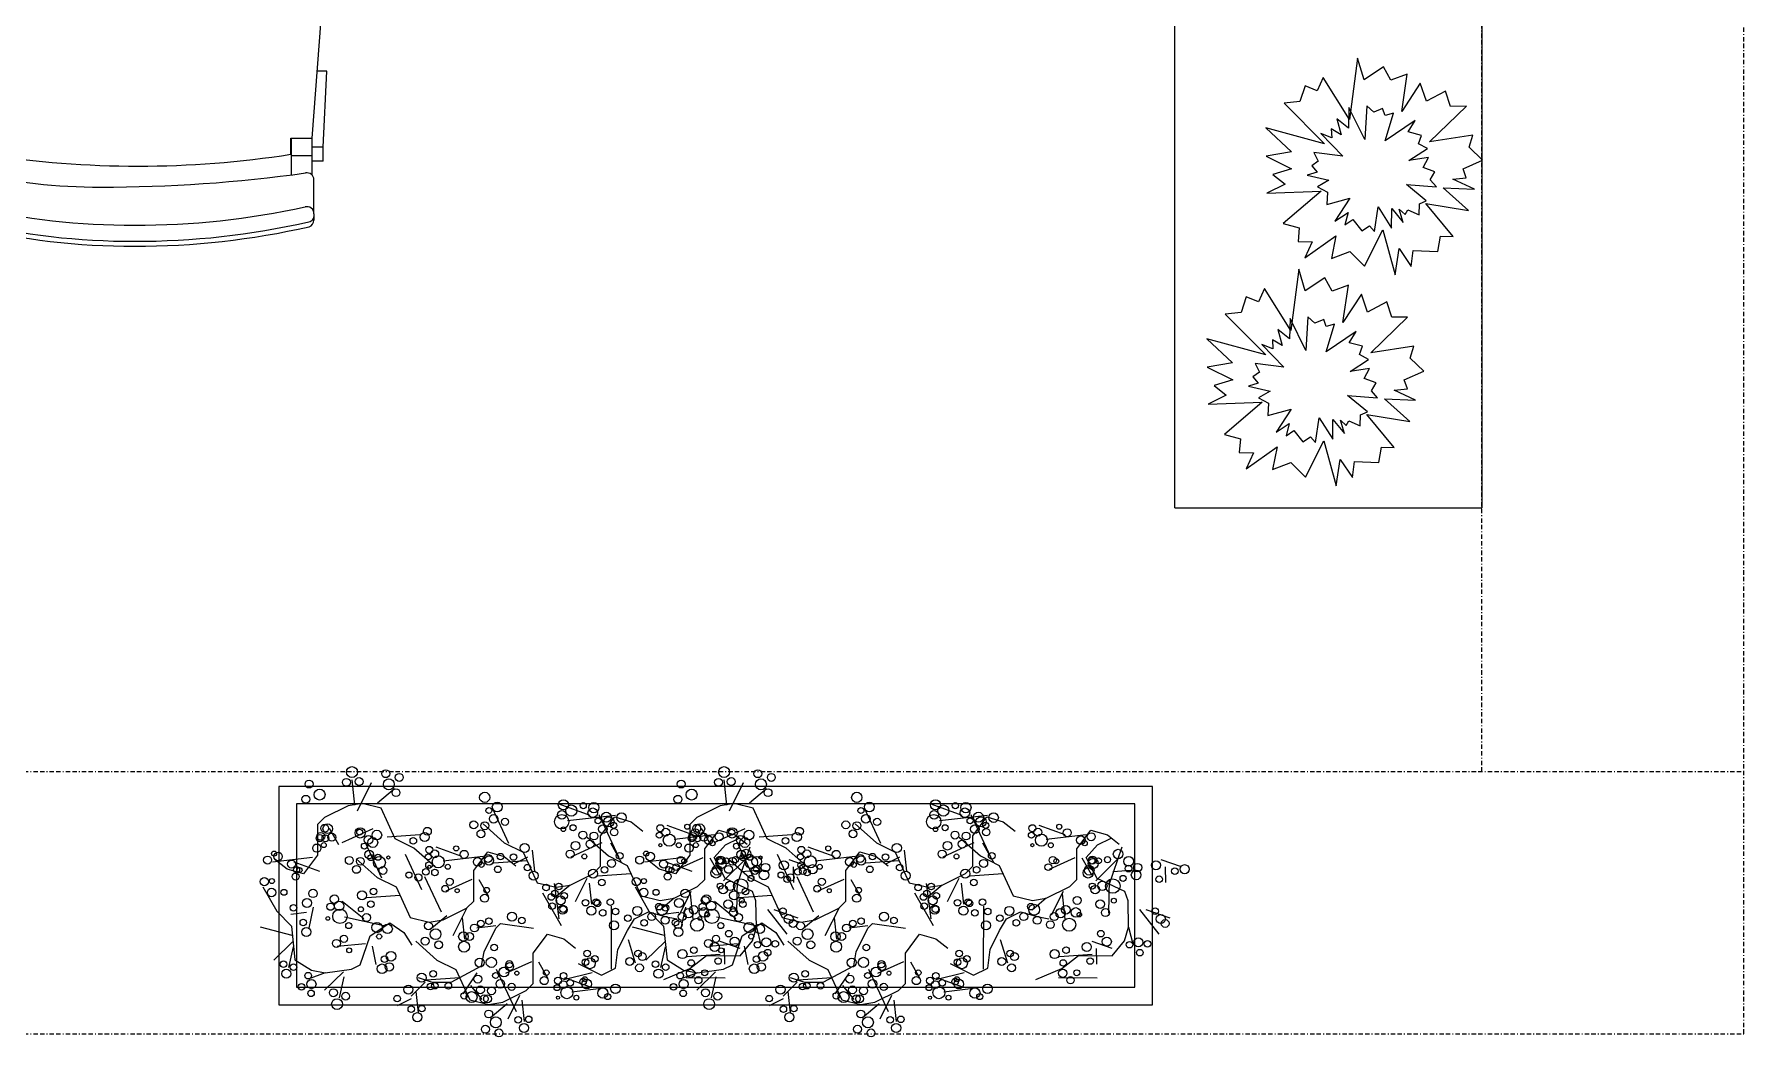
# Model space of a CAD drawing. Header units: millimetres. Extents: x 7703 to 16070, y -6855 to 95.
# Drawn here: x 14747.9 to 14943.7, y -5850.8 to -5734.7 of the extents above; entities that cross this region are included whole.
import ezdxf

# ---------------------------------------------------------------- set-up
doc = ezdxf.new("R2010")
doc.units = ezdxf.units.MM
doc.linetypes.add('BORDER', pattern=[1.75, 0.5, -0.25, 0.5, -0.25, 0, -0.25])
for name, color, linetype in [('bougainvil', 7, 'Continuous'), ('Fitout_Tip_kesit$0$A_elev 5', 46, 'Continuous'), ('Kıtc-014 Elk Tes İşaretler', 1, 'Continuous'), ('YENİ AĞAÇ', 80, 'Continuous')]:
    doc.layers.add(name, color=color, linetype=linetype)
doc.layers.add('TEFRIS', color=9, linetype='Continuous', lineweight=0)
doc.styles.get("Standard").update_dxf_attribs({"font": 'stylu.ttf', "height": 10})

# ---------------------------------------------------------------- blocks, each defined once
blk = doc.blocks.new('fgfgh')
at = {"layer": 'TEFRIS', "linetype": 'Continuous'}
for p, q in [((-3456.590240557124, 5932.186697446478), (-3427.709777647241, 5958.98677210384)), ((-3424.198005730333, 5958.720310716868), (-3406.051361296983, 5935.928926707358)), ((-3410.016920065671, 5942.690226803073), (-3410.825855200755, 5941.939562865279)), ((-3404.396611011975, 5936.045582991949), (-3410.016920065671, 5942.690226803073)), ((-3407.810597064992, 5934.296416519775), (-3406.051361296983, 5935.928926707358)), ((-3406.391530716404, 5932.884803719357), (-3404.690936140664, 5934.462896900686)), ((-3406.051361296983, 5935.928926707358), (-3403.196472079172, 5932.852423256493)), ((-3404.396611011975, 5936.045582991949), (-3405.343891810136, 5935.166539044788)), ((-3403.308270886919, 5934.872759146611), (-3404.396611011975, 5936.045582991949)), ((-3403.308270886919, 5934.872759146611), (-3404.255551685079, 5933.993715199449)), ((-3406.559005921177, 5932.947669097635), (-3407.810597064992, 5934.296416519775)), ((-3404.850559617651, 5931.224212872812), (-3407.751955872723, 5934.350833526029)), ((-3399.994856492985, 5929.755109259257), (-3402.631933346923, 5932.596892397713)), ((-3399.994856492985, 5929.755109259257), (-3402.631933346923, 5932.596892397713)), ((-3456.586576467315, 5928.664832849189), (-3435.212870189043, 5908.868051060484)), ((-3399.994856492985, 5929.755109259257), (-3399.497846204055, 5929.219517944726)), ((-3441.659402476722, 5913.327093199343), (-3440.850467341637, 5914.077757137136)), ((-3435.452681500359, 5907.226619450753), (-3441.659402476722, 5913.327093199343)), ((-3435.212870189043, 5908.868051060484), (-3433.45363442104, 5910.500561248063)), ((-3433.852445032723, 5907.40202125381), (-3432.151850456983, 5908.980114435141)), ((-3430.61087935823, 5907.319523588596), (-3433.512275613303, 5910.446144241812)), ((-3432.202043277226, 5909.151813825925), (-3433.45363442104, 5910.500561248063)), ((-3435.452681500359, 5907.226619450753), (-3434.505400702197, 5908.105663397912)), ((-3434.3643413753, 5906.05379560541), (-3435.452681500359, 5907.226619450753)), ((-3435.212870189043, 5908.868051060484), (-3432.357980971232, 5905.791547609618)), ((-3434.3643413753, 5906.05379560541), (-3433.417060577139, 5906.932839552574)), ((-3429.50821253865, 5902.367731574862), (-3432.145289392588, 5905.20951471332)), ((-3429.50821253865, 5902.367731574862), (-3432.145289392588, 5905.20951471332)), ((-3429.50821253865, 5902.367731574862), (-3429.011202249721, 5901.832140260332))]:
    blk.add_line(p, q, dxfattribs=at)
for centre, radius, start, end in [((-3426.07726745966, 5957.227536335835), 2.4, 38.46155152968753, 132.8602568846273), ((-3495.429897149189, 6003.002538658428), 113.1623614849049, 303.968409589519, 321.7521041797706), ((-3534.284367574031, 6038.87096525237), 168.2837761682813, 312.7891891716671, 320.7981633507416), ((-3403.218345269592, 5932.05272233519), 0.8, 42.86025688464503, 145.4426328844011), ((-3454.957730369548, 5930.427461678466), 2.4, 132.8602568846273, 227.2589622396198), ((-3475.714961177973, 5981.39857491964), 90.68208887040541, 312.7481216754468, 325.1814182097414), ((-3473.174150765875, 5978.65710046237), 88.7842590192513, 312.7464079236942, 325.6443321704767), ((-3400.581268415651, 5929.210939196732), 0.8, 42.86025688464503, 149.1702982163846), ((-3400.802018332001, 5929.275513755792), 1.172364438654987, 321.9929715707757, 350.5883522237344), ((-3400.171185342826, 5929.16279497205), 0.5316514709837517, 351.4552336221828, 37.82738114560888), ((-3400.084258126723, 5928.675347882202), 0.8, 329.6959539020623, 42.86025688464503), ((-3473.136553399289, 5978.620366092814), 89.29175810291297, 312.7462224622626, 325.6763389449151), ((-3466.468717286717, 5965.307762661922), 68.23177008073758, 300.3794645203847, 312.961023683747), ((-3470.832281409885, 5975.629702458094), 83.13215427262766, 299.9895099135482, 312.9757044319641), ((-3468.475826019905, 5973.090037827234), 81.50765418571234, 299.5152611417013, 312.9772462661699), ((-3468.451757432092, 5973.06407640317), 82.03225241148401, 299.4866461373047, 312.9774001391842), ((-3431.558877469918, 5905.753684775851), 0.8, 120.277880884905, 222.860256884645), ((-3428.921800615979, 5902.911901637392), 0.8, 116.5502155529049, 222.860256884645), ((-3428.906260611983, 5902.497635036725), 0.5316514709837517, 227.8931326236919, 274.2652801471227), ((-3428.424790327051, 5902.376310322864), 0.8, 222.860256884645, 296.0245598672571), ((-3428.971591297919, 5903.13512047649), 1.172364438654987, 275.1321615455392, 303.727542198511)]:
    blk.add_arc(centre, radius, start, end, dxfattribs=at)
blk = doc.blocks.new('begonvil')
at = {"layer": 'bougainvil', "color": 106}
blk.add_line((14904.47827372453, 22014.57576213438), (14905.2952697395, 22030.35603309106), dxfattribs=at)
at = {"layer": 'bougainvil', "color": 232}
for points in [[(14842.4541042747, 22058.8636234876), (14842.07775358808, 22065.23811326134)], [(14848.15787742192, 22059.16754715449), (14852.5671205285, 22062.46983942231)], [(14837.94250431395, 22049.14820064886), (14835.80688698456, 22053.37777051139)], [(14907.43124094781, 22052.95583559466), (14895.38198503087, 22052.1674623367)], [(14821.17510644657, 22045.7319990533), (14831.21615304402, 22046.38897676826)], [(14903.68037500792, 22046.23875745493), (14895.74867982696, 22043.11883400166)], [(14905.79384625256, 22046.12933616619), (14908.35658704783, 22041.05385233116)], [(14931.82228087679, 22046.816222795), (14921.78123427934, 22046.15924508003)], [(14873.82913425123, 22044.38081628643), (14863.78808765378, 22043.72383857146)], [(14884.90341425102, 22043.66434809497), (14881.28981186798, 22042.08614948688)], [(14886.16871525114, 22045.36412591276), (14886.48234082332, 22040.05205110131)], [(14940.58409444391, 22043.321058572), (14936.84738829383, 22033.97807919505)], [(14862.69831866939, 22031.02645138531), (14859.04454048772, 22040.04200759769)], [(14870.70341263466, 22038.78325116999), (14864.09366665052, 22036.18331495893)], [(14872.46463867185, 22038.69206676271), (14874.60025600124, 22034.46249690018)], [(14928.69655926021, 22041.21865767856), (14922.08681327608, 22038.61872146751)], [(14939.78850805524, 22040.7037316375), (14933.60642212899, 22035.23087683243)], [(14950.18368258969, 22039.72126601615), (14955.11182087654, 22037.71379177531)], [(14951.17176647496, 22037.84672034148), (14951.03761823589, 22033.90580201205)], [(14892.04775228344, 22027.82368756897), (14891.32935083043, 22036.68726976923)], [(14895.19278249639, 22036.11512867961), (14891.5184132409, 22033.36321845643)], [(14864.00487450577, 22030.0321032387), (14859.59563139919, 22026.72981097088)], [(14921.02165183112, 22031.48791666806), (14917.34728257563, 22028.73600644489)], [(14925.04737680285, 22032.38709118751), (14925.42372748946, 22026.01260141377)], [(14825.15567131239, 22025.52780187366), (14820.23602102374, 22021.17250614013)], [(14825.20858936049, 22024.2397775313), (14823.78064690867, 22019.11362106117)], [(14876.10556764004, 22026.88377981181), (14871.37858143797, 22026.54008242368)], [(14843.34230286572, 22024.08973447974), (14836.24650869071, 22023.77650085738)], [(14844.9785257619, 22023.43170227365), (14845.62532197879, 22018.73790026958)], [(14931.86602268556, 22020.18475992121), (14936.79416097241, 22018.17728568038)], [(14832.92400783671, 22017.37775613151), (14828.55525182198, 22015.96780216565)], [(14884.54298501046, 22017.42695946548), (14877.93323902632, 22014.82702325443)], [(14886.30421104765, 22017.3357750582), (14888.43982837704, 22013.10620519567)], [(14932.85410657083, 22018.31021424654), (14932.71995833176, 22014.36929591711)], [(14857.7641082561, 22013.71115128016), (14854.05935671681, 22010.37240750832)], [(14855.29427428071, 22011.48532951857), (14855.60789985289, 22006.17325470712)], [(14870.80129960706, 22015.38988885698), (14867.00539775912, 22010.29057766251)], [(14869.02894871112, 22012.32220170269), (14871.66461113622, 22008.65519851644)], [(14899.56799154789, 22013.90054353813), (14892.43193709046, 22012.50471374459)], [(14854.02897328059, 22009.78555170078), (14850.41537089755, 22008.20735309269)], [(14877.93682385081, 22007.2422115088), (14873.52758074423, 22003.93991924098)], [(14881.62122187071, 22007.94948817738), (14881.93484744289, 22002.63741336593)], [(14904.28771134246, 22010.04189557458), (14894.24666474501, 22009.38491785962)]]:
    blk.add_lwpolyline(points, dxfattribs=at)
at = {"layer": 'bougainvil', "color": 106}
for points in [[(14843.01595910258, 22057.42233195904), (14846.9030110287, 22064.28220612437)], [(14861.70391363192, 22042.38228258596), (14856.66330301009, 22047.35068226816), (14852.0882328367, 22049.94124165886), (14848.96076428074, 22057.75271371262), (14844.26518091059, 22059.14189977313), (14840.77209172431, 22058.76507449523), (14834.74942223831, 22056.13476574065), (14832.89704589247, 22054.46538272529), (14832.50206352645, 22046.83630174497), (14828.73654511473, 22042.32384635805), (14824.68778456705, 22043.71032159011), (14821.87394043085, 22046.20969657354)], [(14880.41515664994, 22047.32951918101), (14876.76137846828, 22056.34507539339)], [(14901.09082721391, 22053.28409946085), (14893.48727314411, 22056.50221872909)], [(14850.08046641437, 22050.53304644131), (14858.32990469083, 22050.6943750149)], [(14874.26096058877, 22052.49792058888), (14879.3015712106, 22047.52952090667), (14883.87664138399, 22044.93896151598), (14887.00410993996, 22037.12748946221), (14891.69969331011, 22035.7383034017), (14895.19278249639, 22036.11512867961), (14901.21545198238, 22038.74543743419), (14903.06782832823, 22040.41482044955), (14903.46281069424, 22048.04390142987), (14907.22832910596, 22052.55635681679), (14911.27708965364, 22051.16988158472), (14914.09093378984, 22048.6705066013)], [(14907.73197827894, 22042.46648243014), (14903.34744446094, 22053.28514988501)], [(14848.25087935911, 22040.26690066088), (14844.59710117745, 22049.28245687326)], [(14854.35650249632, 22045.96050245978), (14858.01028067799, 22036.94494624739)], [(14868.54545613965, 22044.65436950826), (14862.20916108148, 22047.33613556512)], [(14900.0898299235, 22047.87070857733), (14905.13044054533, 22042.90230889512), (14909.70551071872, 22040.31174950444), (14912.83297927468, 22032.50027745066), (14917.52856264483, 22031.11109139015), (14921.02165183112, 22031.48791666806), (14927.04432131711, 22034.11822542264), (14928.89669766296, 22035.787608438), (14929.29168002897, 22043.41668941832), (14933.05719844069, 22047.92914480524), (14937.10595898837, 22046.54266957317), (14939.91980312457, 22044.04329458975)], [(14917.39883765988, 22011.36808681928), (14924.05505979951, 22013.7738003664), (14928.36510439157, 22016.78474385021), (14936.76163276378, 22016.23842296479), (14940.03968042082, 22019.87610693333), (14941.2058255949, 22023.19028477802), (14941.42942557994, 22029.75847135642), (14940.72189972575, 22032.14961019478), (14934.00873912664, 22035.79547942503), (14931.56090703987, 22041.13865269595), (14934.55761322245, 22044.19389861026), (14938.02598372124, 22045.655062603)], [(14926.53860276521, 22047.08977601683), (14920.20230770704, 22049.77154207369)], [(14826.45878455815, 22045.45844583147), (14832.7950796163, 22042.77667977461)], [(14842.09668329794, 22045.43530206875), (14847.13729391977, 22040.46690238655), (14851.71236409316, 22037.87634299585), (14854.83983264912, 22030.06487094209), (14859.53541601928, 22028.67568488158), (14863.02850520556, 22029.0525101595), (14869.05117469155, 22031.68281891406), (14870.9035510374, 22033.35220192943), (14871.2985334034, 22040.98128290974), (14875.06405181513, 22045.49373829667), (14879.11281236281, 22044.1072630646), (14881.92665649901, 22041.60788808118)], [(14884.69119273189, 22042.75697519948), (14876.44175445544, 22042.59564662589)], [(14818.44471365777, 22039.66872020206), (14821.59928599047, 22033.33299417888), (14825.08550718543, 22029.39744760591), (14825.50755471598, 22020.99375608984), (14829.49779051396, 22018.15538342698), (14832.92400783671, 22017.37775613151), (14839.47438606326, 22017.91031314351), (14841.76839509287, 22018.88789196424), (14844.61878503825, 22025.97549838904), (14849.64531887001, 22029.02104270266), (14853.02464820546, 22026.39522687055), (14854.87464650424, 22023.11771250367)], [(14899.47771442917, 22037.56947467582), (14896.23850449074, 22031.85291287137)], [(14910.52006206662, 22038.12976318793), (14902.27062379017, 22037.96843461434)], [(14938.0100478174, 22037.33033805399), (14943.69448621946, 22037.45417906732)], [(14852.52691544107, 22035.69435667936), (14844.27747716461, 22035.53302810576)], [(14892.54367732051, 22026.03272534391), (14888.27244150931, 22034.49184281007)], [(14925.3065837639, 22032.94226266427), (14922.06737382547, 22027.22570085982)], [(14937.00003890548, 22035.47060266471), (14936.39507279003, 22026.96885420941)], [(14825.14754898189, 22027.0692059949), (14817.29258008861, 22029.59481928107)], [(14848.11597951694, 22028.36932348884), (14838.40553399942, 22031.00778598458)], [(14869.14679282511, 22031.77731843415), (14865.25974089899, 22024.91744426881)], [(14896.16707206597, 22016.43031332397), (14901.8859094946, 22013.19210852088), (14905.49944969868, 22014.77028802962), (14906.32959138175, 22019.43471742867), (14908.92096025442, 22024.00798467934), (14910.8341023203, 22026.8510570509), (14914.44770470334, 22028.42925565899), (14918.49646525102, 22027.04278042691), (14921.40145854346, 22026.30395060724)], [(14855.93625567374, 22024.07901036425), (14860.97686629557, 22019.11061068204), (14865.55193646896, 22016.52005129135), (14868.67940502492, 22008.70857923758), (14873.37498839508, 22007.31939317707), (14876.86807758136, 22007.69621845498), (14882.89074706735, 22010.32652720956), (14884.7431234132, 22011.99591022492), (14885.13810577921, 22019.62499120523), (14888.90362419093, 22024.13744659216), (14892.95238473861, 22022.75097136009), (14895.76622887481, 22020.25159637667)], [(14856.06364909134, 22014.97604730253), (14859.52533429329, 22013.61996687288), (14864.22193705914, 22013.37680845348), (14872.06659945476, 22017.08964441587), (14872.83597541781, 22020.58038445873), (14876.07518420382, 22026.29692400428), (14877.31010176772, 22027.40984601452)], [(14877.31010176772, 22027.40984601452), (14885.46838973552, 22025.81060716547)], [(14909.02464145765, 22021.79682949993), (14910.48203428507, 22015.83710927608)], [(14837.4489964839, 22017.36220980955), (14832.52934619525, 22013.00691407601)], [(14837.501914532, 22016.0741854672), (14836.07397208016, 22010.94802899706)], [(14880.14647849359, 22005.12032530168), (14875.76194467559, 22015.93899275654)], [(14931.81198189222, 22016.88518673401), (14923.56254361576, 22016.72385816042)], [(14866.36648781687, 22014.33806497485), (14858.11704954041, 22014.17673640126)], [(14932.75143891142, 22010.85216040676), (14923.04157212973, 22011.4427837227)], [(14881.15300951414, 22009.15056445119), (14877.91379957571, 22003.43400264674)]]:
    blk.add_lwpolyline(points, dxfattribs=at)
at = {"layer": 'bougainvil', "color": 222}
for points in [[(14838.78708994581, 22049.69428997794), (14846.71878512677, 22052.8142134312)], [(14930.45778529741, 22041.12747327128), (14932.5934026268, 22036.89790340875)], [(14829.01697307431, 22032.67280158007), (14825.08674114854, 22032.35325496543)], [(14830.76557447185, 22033.86972446951), (14829.33763202002, 22028.74356799938)], [(14843.20731082842, 22030.34342010714), (14838.0848750537, 22034.93701956527)], [(14899.94592678574, 22036.36839840201), (14900.25955235792, 22031.05632359056)], [(14867.78164949491, 22029.30577988189), (14868.09527506709, 22023.99370507044)], [(14944.20704261757, 22027.51789048311), (14948.72047071694, 22021.05290687661)], [(14945.74973171365, 22027.40338078582), (14951.66349765787, 22024.99441169682)], [(14941.2058255949, 22023.19028477802), (14942.10447732079, 22018.68846021707)]]:
    blk.add_lwpolyline(points, dxfattribs=at)
at = {"layer": 'bougainvil', "color": 7}
blk.add_lwpolyline([(14899.00403323088, 22010.31544879641), (14892.66773817272, 22012.99721485328)], dxfattribs=at)
at = {"layer": 'bougainvil', "color": 222}
for centre, radius in [((14842.16067611299, 22067.16637172739), 1.36229142513554), ((14850.57060134179, 22066.30958216017), 0.986237730423274), ((14853.8987222432, 22065.2144912861), 0.986237730423274), ((14852.88542362914, 22061.44493521811), 0.986237730423274), ((14843.43127338406, 22051.84551278744), 1.278299882690336), ((14843.30119138204, 22052.03507177178), 0.7402595870036406), ((14845.43408355667, 22050.03861858361), 1.07914117224267), ((14846.44622527235, 22049.29248582099), 1.233740031033331), ((14847.56860117169, 22051.09506217832), 1.204404063274725), ((14840.35160626925, 22045.119119348), 0.986237730423274), ((14843.09903872212, 22044.75407409374), 0.986237730423274), ((14844.3073601069, 22048.5043819706), 0.748139592256152), ((14845.39479498911, 22046.35076212478), 1.078981835881027), ((14845.79988970085, 22045.52545350059), 0.7480447272168924), ((14847.54440775501, 22045.52568545842), 0.7480536427004206), ((14918.12389055852, 22047.43430638581), 0.7483319771819871), ((14820.74735401514, 22040.95812871157), 0.6234496602134599), ((14842.02909820591, 22042.78515707393), 0.986237730423274), ((14872.39706278456, 22043.11544390423), 1.065249902241945), ((14873.35482681119, 22042.3168018022), 0.6357251676450636), ((14875.05778210558, 22043.85155073227), 0.997375138655562), ((14875.26502196416, 22043.29999470814), 1.135242854279616), ((14878.17545891399, 22044.12219035244), 0.8218647753527282), ((14881.4164547427, 22043.85212595093), 0.8218647753527282), ((14923.15739791783, 22040.93171717383), 0.8992843102022263), ((14924.00918310268, 22040.61031894469), 0.6168829891697005), ((14933.03989536727, 22040.42492107039), 0.997375138655562), ((14820.53395776159, 22038.08764815545), 1.065249902241945), ((14823.62669587564, 22037.9855888314), 0.7480536427004206), ((14830.86512568291, 22037.34928699371), 1.065249902241945), ((14921.94615568307, 22039.246660628), 0.8363917106074481), ((14931.8101652608, 22037.27810400589), 1.278299882690336), ((14932.11364743924, 22037.94358459813), 1.206479346539238), ((14933.18580236294, 22039.54588621189), 1.278299882690336), ((14932.83527756018, 22040.30315654599), 0.8464709439559458), ((14934.54606828165, 22040.16964888218), 0.7628702011740764), ((14936.82653903533, 22040.35011290867), 0.7628439745274812), ((14829.23682831977, 22035.03816129196), 1.135242854279616), ((14835.07168611034, 22033.79042077462), 0.8979983726183844), ((14836.13091108595, 22035.62198669455), 1.058098134385509), ((14837.29056097132, 22031.28555132671), 1.807836041177498), ((14837.21169821334, 22033.89729086479), 1.168691702802008), ((14828.06798630241, 22030.20903573571), 0.8218647753527282), ((14828.70523573956, 22027.80190622565), 1.135242854279616), ((14874.46576098616, 22028.1732037465), 0.8218647753527282), ((14880.27034405071, 22028.9669705612), 1.135242854279616), ((14882.70108523339, 22027.8940920569), 0.8218647753527282), ((14890.40874514532, 22031.07600856994), 0.8218647753527282), ((14892.9970137295, 22030.07520843975), 1.135242854279616), ((14893.18217922983, 22030.16343284154), 0.8218647753527282), ((14898.80623720924, 22031.51929988106), 0.8218647753527282), ((14900.19045025383, 22029.44944153552), 1.135242854279616), ((14901.45848712388, 22031.52924213061), 0.8218647753527282), ((14901.78216164305, 22031.21531852914), 0.8218647753527282), ((14902.98276324431, 22028.79698900493), 0.8218647753527282), ((14905.02963978017, 22031.34170173981), 0.8218647753527282), ((14906.23024138143, 22028.92337221561), 0.8218647753527282), ((14911.64097717458, 22028.81543401015), 1.135242854279616), ((14924.41277347913, 22027.57298815475), 1.183485276507927), ((14925.75682251899, 22028.37848134377), 1.07759804714206), ((14928.23201335621, 22027.58730499411), 1.183485276507927), ((14928.73049814599, 22030.55171056647), 0.986237730423274), ((14867.87979774855, 22024.64340182383), 1.183485276507927), ((14869.44030780544, 22024.57385634656), 0.986237730423274), ((14870.74901087555, 22026.62459921688), 0.986237730423274), ((14905.62840699303, 22025.4837147307), 1.135242854279616), ((14909.17765857232, 22027.11236741239), 0.8218647753527282), ((14921.71239658748, 22024.84721107123), 0.986237730423274), ((14922.78233710369, 22026.81612809104), 0.986237730423274), ((14926.40604026334, 22024.59239213718), 1.634749710162648), ((14929.08353506068, 22026.9805216848), 0.5677539251393544), ((14948.04515197611, 22026.86629138445), 0.8218647753527282), ((14949.37493823554, 22024.82541987371), 1.135242854279616), ((14950.41025925293, 22023.6604277641), 0.986237730423274), ((14867.91866356138, 22022.07809563245), 1.36229142513554), ((14875.44591235395, 22021.49569798456), 0.8218647753527282), ((14943.45894688619, 22019.29601746282), 1.135242854279616), ((14877.54903501057, 22015.26665984157), 1.233740031033331), ((14879.04622847315, 22016.55270426072), 1.003670052728937), ((14879.00382366807, 22017.14001896075), 0.8992843102022263), ((14941.2194919307, 22018.81739476407), 0.8218647753527282), ((14943.68968722981, 22016.70104936585), 0.8218647753527282), ((14945.70891717369, 22018.80994517049), 0.8218647753527282), ((14829.0900776832, 22012.40119221428), 0.8218647753527282), ((14834.69166299834, 22012.2616625125), 0.986237730423274), ((14837.70583976161, 22011.23967453837), 0.986237730423274), ((14875.41016984512, 22014.47855599119), 0.748139592256152), ((14835.45636232293, 22009.37310710042), 1.36229142513554), ((14873.20927764359, 22004.96482344517), 0.986237730423274), ((14874.88621588833, 22002.78776554279), 1.36229142513554), ((14880.48153229421, 22003.10038965643), 0.8218647753527282), ((14883.13378220885, 22003.11033190598), 0.8218647753527282), ((14872.19597902953, 22001.19526737719), 0.986237730423274), ((14875.52409993093, 22000.10017650312), 0.986237730423274), ((14881.8657453388, 22001.03053131089), 1.135242854279616)]:
    blk.add_circle(centre, radius, dxfattribs=at)
at = {"layer": 'bougainvil', "color": 232}
for centre, radius in [((14831.29288469088, 22064.71758245701), 0.986237730423274), ((14833.77211041661, 22061.9346611622), 1.36229142513554), ((14840.63903186893, 22064.67061101329), 0.986237730423274), ((14843.82173176649, 22064.68254171275), 0.986237730423274), ((14851.2084853844, 22063.6219931205), 1.36229142513554), ((14830.27958607682, 22060.94802638904), 0.986237730423274), ((14874.9859642094, 22059.13265684366), 1.278299882690336), ((14875.86205093224, 22055.79152602684), 0.748139592256152), ((14876.94948581445, 22053.63790618101), 1.078981835881027), ((14878.00091609769, 22056.57962987722), 1.233740031033331), ((14894.06418358053, 22053.75774710315), 1.07759804714206), ((14894.55285623759, 22056.24923068933), 1.26971776126261), ((14896.4514623275, 22054.71275774649), 1.402430043362409), ((14899.49463367682, 22055.80411391962), 0.7628439745274812), ((14901.79327010651, 22053.8874262961), 1.206295264787889), ((14902.11958290764, 22055.16584393647), 1.278299882690336), ((14833.28109206192, 22051.06031874924), 0.8991515299008558), ((14834.18728779709, 22049.26563554439), 0.6234496602134599), ((14836.28401127978, 22051.12626372786), 0.986237730423274), ((14856.59620023228, 22049.16783128835), 0.8218647753527282), ((14859.50663718211, 22049.99002693264), 1.135242854279616), ((14860.23225097842, 22051.39319206599), 0.986237730423274), ((14871.90629709459, 22052.40626340423), 0.986237730423274), ((14873.58378903126, 22050.07230113016), 0.986237730423274), ((14874.65372954746, 22052.04121814997), 0.986237730423274), ((14879.75059365578, 22052.74383709438), 0.8976643712405042), ((14893.90507108973, 22052.04871099281), 1.807836041177498), ((14894.237254975, 22050.15339503439), 0.5677539251393544), ((14896.66757525288, 22050.40759393227), 0.7480447272168924), ((14902.99566963047, 22051.82471311965), 0.748139592256152), ((14904.08310451269, 22049.67109327383), 1.078981835881027), ((14906.86207201975, 22050.47901821358), 0.7628702011740764), ((14908.90561837304, 22052.32071692967), 1.196850166386672), ((14918.46324657037, 22049.16450332066), 0.8817484453212582), ((14925.2084414843, 22049.1897880658), 0.6357033121062347), ((14819.94645859221, 22046.26126460745), 0.997375138655562), ((14821.64941388661, 22047.79601353753), 0.6357251676450636), ((14822.60717791322, 22046.9973714355), 1.065249902241945), ((14825.87341548098, 22044.95567346876), 1.005246053989907), ((14832.40490015922, 22048.60888233573), 1.028116692527779), ((14847.84981694964, 22044.21538829334), 1.506530034314581), ((14850.15621058446, 22045.3443898043), 0.3942735591245517), ((14860.13074393297, 22044.99889987724), 0.7483319771819871), ((14860.47009994481, 22046.72909681209), 0.8817484453212582), ((14867.21529485874, 22046.75438155723), 0.6357033121062347), ((14869.13082521681, 22045.15714187097), 1.005246053989907), ((14884.34344000673, 22045.9729606093), 1.135242854279616), ((14897.03338139706, 22045.89442884925), 1.07914117224267), ((14899.03991579283, 22048.43945049705), 0.986237730423274), ((14900.7174077295, 22046.10548822298), 0.986237730423274), ((14901.7873482457, 22048.07440524279), 0.986237730423274), ((14906.88421235402, 22048.77702418719), 0.8976643712405042), ((14919.78172302169, 22048.09750822147), 0.9739097523350072), ((14920.55047266172, 22046.0602856268), 1.506530034314581), ((14927.12397184237, 22047.59254837954), 1.005246053989907), ((14930.39020941013, 22045.5508504128), 1.065249902241945), ((14933.05092873114, 22046.28695724085), 0.997375138655562), ((14818.84829573351, 22040.91560681496), 1.028116692527779), ((14826.73437962262, 22041.77085423673), 0.8817484453212582), ((14827.07373563447, 22043.50105117158), 0.7483319771819871), ((14848.61856658967, 22042.17816569868), 0.9739097523350072), ((14855.06297410043, 22040.70171766224), 0.7480536427004206), ((14859.31036085736, 22041.28723344925), 0.8218647753527282), ((14860.2019779542, 22042.92799763242), 0.8218647753527282), ((14860.25093240134, 22042.49587760727), 0.3942735591245517), ((14861.59988790142, 22040.9830290707), 0.8218647753527282), ((14862.55732603616, 22043.62487911823), 1.506530034314581), ((14864.85941283879, 22042.25728156778), 0.6233706060140772), ((14877.33104340227, 22040.98089362912), 0.8218647753527282), ((14884.80569947096, 22041.02594519723), 0.8218647753527282), ((14895.57989071534, 22043.87236099424), 1.003670052728937), ((14899.13606554005, 22043.08901966637), 0.6168829891697005), ((14905.8344856494, 22040.99880957752), 1.005399455449362), ((14907.96215999755, 22042.78185726769), 0.8464709439559458), ((14918.2440790269, 22044.93128411584), 0.3942735591245517), ((14922.85255946435, 22044.69268807635), 0.6233706060140772), ((14931.34797343675, 22044.75220831076), 0.6357251676450636), ((14939.54702386498, 22041.59766377886), 1.206295264787889), ((14843.10074467333, 22036.23737618802), 1.135242854279616), ((14846.01118162316, 22037.05957183232), 0.8218647753527282), ((14857.39723063487, 22039.95666009005), 0.8991515299008558), ((14863.95300905751, 22036.81125411944), 0.8363917106074481), ((14865.16425129227, 22038.49631066526), 0.8992843102022263), ((14886.18991251555, 22038.95608685169), 1.135242854279616), ((14901.09389129889, 22038.6727826966), 1.135242854279616), ((14903.159912737, 22036.35368161757), 0.8218647753527282), ((14904.00432824871, 22039.49497834089), 0.8218647753527282), ((14942.09365362611, 22039.64712355613), 1.206529753638299), ((14941.9652961958, 22037.84337775789), 0.8464709439559458), ((14943.78310933188, 22036.17487986731), 1.206479346539238), ((14944.24583330347, 22037.96734776544), 1.058098134385509), ((14948.84733312002, 22038.33689630379), 1.135242854279616), ((14953.51017797025, 22036.62093499822), 0.8218647753527282), ((14955.97458471026, 22036.97738800098), 1.135242854279616), ((14825.77985339196, 22033.98245928267), 0.8218647753527282), ((14842.63097483144, 22032.7615219366), 0.6357033121062347), ((14845.16676611144, 22033.918275109), 0.8218647753527282), ((14866.9164880781, 22036.15846967953), 0.5140691576414173), ((14873.67020835857, 22033.9361910574), 1.005399455449362), ((14874.27156679268, 22035.90250101395), 0.7053924532966215), ((14889.15076837952, 22035.8068122382), 0.8218647753527282), ((14890.35136998078, 22033.38848271399), 0.8218647753527282), ((14891.25316065704, 22034.21730529325), 0.8218647753527282), ((14892.65060919432, 22032.4030903746), 1.135242854279616), ((14892.39824651664, 22035.93319544888), 0.8218647753527282), ((14893.59884811789, 22033.51486592467), 0.8218647753527282), ((14932.68625198364, 22033.93697318907), 0.748139592256152), ((14933.36386210977, 22033.03386991775), 1.058098134385509), ((14935.20131668931, 22033.90933390221), 1.168691702802008), ((14937.80482046153, 22033.68758887429), 1.807836041177498), ((14940.4766764865, 22035.4724921881), 0.7480447272168924), ((14949.49884149211, 22034.78151738938), 0.8218647753527282), ((14834.23296419208, 22030.9026672833), 0.4731282709494621), ((14839.37063605185, 22028.83647351717), 0.7480447272168924), ((14843.92419882681, 22030.62891722267), 1.005246053989907), ((14846.4103627369, 22027.9795048581), 1.278299882690336), ((14849.03412447174, 22027.52300753073), 1.196850166386672), ((14859.27732829854, 22027.75471517507), 0.986237730423274), ((14872.37844679565, 22027.69223934124), 0.8218647753527282), ((14917.08202999176, 22029.5900932817), 0.8218647753527282), ((14917.85920639947, 22028.78998245541), 1.36229142513554), ((14934.44467976835, 22029.3247727019), 1.07914117224267), ((14937.8825384962, 22030.01232535875), 0.6168829891697005), ((14836.06214700612, 22024.55985622303), 1.003670052728937), ((14838.01002378294, 22025.61664083362), 0.8992843102022263), ((14846.83418482295, 22025.7222548389), 0.6357251676450636), ((14858.26402968449, 22023.98515910709), 0.986237730423274), ((14860.95426654329, 22025.57765727268), 1.36229142513554), ((14913.23068862171, 22025.72444361347), 0.8218647753527282), ((14915.16896954067, 22027.19748428982), 0.986237730423274), ((14918.49709044207, 22026.10239341574), 0.986237730423274), ((14935.64241213038, 22027.14146540309), 1.003670052728937), ((14822.55635964792, 22020.02334226577), 0.8218647753527282), ((14825.06817361731, 22019.17168562066), 0.8218647753527282), ((14839.17138148953, 22022.66442383252), 0.6168829891697005), ((14847.86782699866, 22019.98485551586), 0.8464709439559458), ((14849.55063221476, 22020.6467778219), 1.206529753638299), ((14861.5921505859, 22022.89006823302), 0.986237730423274), ((14930.5296732159, 22018.80039020885), 1.135242854279616), ((14934.21165507857, 22021.94244074986), 0.8218647753527282), ((14935.59586812316, 22019.87258240432), 1.135242854279616), ((14823.19360908508, 22017.6162127557), 1.135242854279616), ((14828.58164878634, 22016.86174089866), 0.8218647753527282), ((14829.31441214654, 22014.69211050539), 1.135242854279616), ((14847.14619687772, 22017.625283568), 1.206479346539238), ((14848.96299781604, 22017.98065519079), 1.058098134385509), ((14856.94031704913, 22014.88108448351), 1.135242854279616), ((14859.85075399896, 22015.70328012781), 0.8218647753527282), ((14871.59647777535, 22017.92966360805), 1.135242854279616), ((14874.53408312229, 22017.819686808), 1.278299882690336), ((14898.02884782328, 22016.64496998776), 0.8218647753527282), ((14898.58370057007, 22018.82517837787), 0.8218647753527282), ((14899.13438008136, 22016.33524476633), 1.36229142513554), ((14900.42521324751, 22017.40447185187), 0.8218647753527282), ((14909.09225329079, 22016.26630338474), 0.986237730423274), ((14911.28815063974, 22018.1612907629), 0.8218647753527282), ((14912.32970076384, 22017.33568303084), 0.986237730423274), ((14922.38581112449, 22017.42820624268), 1.135242854279616), ((14931.18118158798, 22015.24501129444), 0.8218647753527282), ((14826.76314173765, 22014.16473982817), 0.8218647753527282), ((14853.4689990363, 22012.0941642151), 1.135242854279616), ((14863.4916118716, 22012.54262666888), 0.8218647753527282), ((14870.94071125335, 22013.82608069632), 0.986237730423274), ((14871.45441600748, 22011.09329336858), 0.986237730423274), ((14874.20184846035, 22010.72824811431), 0.986237730423274), ((14876.49760472734, 22012.32493614535), 1.078981835881027), ((14879.29871256867, 22011.43086705872), 0.8976643712405042), ((14880.7560604539, 22014.80217797502), 0.5140691576414173), ((14887.50978073437, 22012.57989935289), 1.005399455449362), ((14888.11113916848, 22014.54620930944), 0.7053924532966215), ((14890.5893210242, 22010.6599791654), 0.7483319771819871), ((14890.92867703605, 22012.39017610025), 0.8817484453212582), ((14892.41783827873, 22013.54847238391), 0.8218647753527282), ((14897.19023640067, 22011.82876650967), 0.8218647753527282), ((14898.07538779743, 22011.1858948584), 1.206295264787889), ((14911.47848403484, 22014.55232194702), 0.986237730423274), ((14924.18921991009, 22012.54489848216), 1.028116692527779), ((14926.02327572907, 22010.6973346828), 0.8991515299008558), ((14927.7019959944, 22012.48220516136), 0.7480536427004206), ((14850.54201377228, 22009.97332955674), 0.8218647753527282), ((14853.93125850054, 22007.14714880303), 0.8218647753527282), ((14856.58350841517, 22007.15709105259), 0.8218647753527282), ((14867.32931713832, 22009.8405078358), 0.8218647753527282), ((14869.14227930971, 22009.40076602414), 1.36229142513554), ((14873.13190794415, 22008.75933109451), 0.986237730423274), ((14890.70950949257, 22008.15695689543), 0.3942735591245517), ((14895.31798993002, 22007.91836085593), 0.6233706060140772), ((14901.99487287874, 22008.73585729831), 1.278299882690336), ((14903.14418971068, 22007.77748677588), 0.7628702011740764), ((14905.18773606396, 22009.61918549197), 1.196850166386672), ((14855.31547154512, 22005.07729045749), 1.135242854279616)]:
    blk.add_circle(centre, radius, dxfattribs=at)
at = {"layer": 'bougainvil', "color": 7}
for centre, radius in [((14834.60651934311, 22053.46022600192), 0.986237730423274), ((14835.38783363831, 22053.30713007699), 1.206479346539238), ((14833.53657882691, 22051.49130898211), 0.986237730423274), ((14834.66620351737, 22050.94755812913), 0.8464709439559458), ((14905.13453479593, 22052.61281697003), 1.233740031033331), ((14905.71275518782, 22051.43738873602), 1.278299882690336), ((14861.78857639614, 22045.66210171289), 0.9739097523350072), ((14827.78894583906, 22043.3584337825), 0.6357033121062347), ((14859.00633848724, 22012.56198340449), 0.8218647753527282), ((14860.11238909414, 22012.71758003632), 0.8218647753527282), ((14892.24715348736, 22011.32318100105), 0.9739097523350072), ((14893.94275826355, 22011.70238329899), 0.8218647753527282), ((14897.67387194997, 22012.41546084539), 0.6357033121062347), ((14872.27193664098, 22008.80916066333), 0.986237730423274), ((14893.0159031274, 22009.28595840638), 1.506530034314581)]:
    blk.add_circle(centre, radius, dxfattribs=at)
at = {"layer": 'bougainvil', "color": 106}
for centre in [(14924.4518325626, 22015.10910516366), (14925.29624807431, 22018.25040188698)]:
    blk.add_circle(centre, 0.8218647753527282, dxfattribs=at)
blk = doc.blocks.new('GFGFF')
at = {"layer": 'YENİ AĞAÇ'}
blk.add_lwpolyline([(501.9235664695328, 209.7945426908923), (501.3748400423102, 209.406025727299), (501.5793791529131, 209.3767808489126), (501.6127036658293, 209.1682888722556), (501.8806668003305, 209.2628812367936), (501.9250420827649, 209.015208102348), (502.2207852587331, 209.3450655560606), (502.0742796415494, 208.8727950957072), (502.2984316113508, 208.9171258425311), (502.364644188199, 208.7306493027302), (502.645089593989, 208.8581950500957), (502.6832756989915, 208.5666038654848), (502.9123164063943, 209.3416706700844), (503.1659110804596, 208.7431430260331), (503.2706694403847, 208.9032858713411), (503.4182350051014, 208.8157526131627), (503.5166616736405, 209.0072451351669), (503.7252367834374, 208.9966634740805), (503.2850200865766, 209.6058143457881), (504.0116635338097, 209.2778927066176), (503.7302917873183, 209.6395871838513), (504.0658514957868, 209.6449267914918), (503.762805752121, 209.8591804037187), (504.0151949956585, 209.8972922827035), (503.8784901818547, 210.0460013522417), (504.1308051993744, 210.1233151723002), (503.4265720714118, 210.209794421027), (503.981027275181, 210.5511183099572), (503.78328322589, 210.6385565588329), (503.8268568673332, 210.8142643879827), (503.6448975108966, 210.8468496097624), (503.7715495770086, 211.0383955744992), (503.3266311921111, 210.8180214969254), (503.4311609359017, 211.0989063207403), (503.17879544469, 211.0482498206119), (503.0184358594103, 211.2674778484721), (502.7072078636996, 210.8340975799178), (502.6401966149008, 211.4423870056712), (502.5357678184943, 211.1081875419962), (502.4145389173113, 211.3651236593048), (502.3553349731307, 211.1627288198178), (502.0415947448317, 211.2279942726797), (501.9761006758352, 211.0349960228876), (501.8113990805931, 211.0629096711862), (502.0977036761476, 210.5804821225678), (501.5595116049356, 210.7597926705434), (501.8408506919789, 210.4153470473821), (501.4392684252677, 210.4961270103939), (501.6983337689134, 210.3209922061008), (501.5226882896183, 210.3316362170421), (501.5448699927541, 210.2109358051051), (501.2752942449993, 210.1398616361707), (501.4246357202085, 209.9425659120268), (501.3527862075003, 209.7934619600743)], close=True, dxfattribs=at)
at = {"layer": 'YENİ AĞAÇ', "color": 6}
blk.add_lwpolyline([(502.3098913639061, 210.2987500859011), (501.9266404637901, 210.3875675483226), (501.9933961839946, 210.2867695956317), (501.9152021645598, 210.1911211435278), (502.060764401027, 210.1107521423026), (501.9697377084578, 209.9950353946887), (502.228961741221, 209.9940113389037), (501.9655101692614, 209.8744063520973), (502.0720604775028, 209.793645866433), (502.0162812663007, 209.6921800680766), (502.1811049601001, 209.6191687716239), (502.0684702974759, 209.4890789923557), (502.4964018173947, 209.6903515680259), (502.3333421974832, 209.3467222912244), (502.444095833634, 209.363198354783), (502.4632116812575, 209.2646420845214), (502.5852092094487, 209.2960777224181), (502.6616940753303, 209.2007730161543), (502.7568241727747, 209.6301252061084), (502.896034704741, 209.184911468428), (502.944748114563, 209.448584703831), (503.0775758909932, 209.3039534398626), (503.0533990607968, 209.5197654483086), (503.1682114411106, 209.4242411305257), (503.180065403147, 209.5418392466005), (503.3119881283023, 209.4615923277721), (503.0759332155271, 209.8031154947824), (503.4407789779447, 209.6934408347511), (503.4021080596595, 209.8138983464098), (503.4958730913781, 209.8631775075029), (503.4393586498969, 209.9554025226889), (503.5723559053351, 209.9745187122998), (503.3029867221016, 210.0833387955544), (503.4664402203642, 210.1468692478924), (503.346152529701, 210.2375047980099), (503.3796386730795, 210.3928684391074), (503.0691323703531, 210.3604042995894), (503.3090188920493, 210.6262549106946), (503.1222953248024, 210.5419471957786), (503.1874847981829, 210.6948667950308), (503.0759737723903, 210.6420431405854), (502.9824999600893, 210.8045919295605), (502.872651033226, 210.7581725060387), (502.8208054059036, 210.84103568162), (502.7212254218444, 210.5282548160566), (502.5903270944615, 210.8332847824714), (502.5491422363698, 210.5763336026083), (502.4282911883474, 210.7833205236099), (502.4524676765564, 210.6019495003407), (502.3888158257967, 210.6828815169377), (502.3446713070993, 210.6262453350471), (502.2087641815788, 210.7164651894385), (502.1805821596043, 210.574447788311), (502.0874524351308, 210.5478767067928)], close=True, dxfattribs=at)
at = {"flags": 1}
for tag, p in [('ITEM', (502.7172379500406, 210.071923309535)), ('SIZE', (502.7172379500406, 210.018045950527))]:
    blk.add_attdef(tag, p, '', height=0.0323264154047807, dxfattribs=at)
for tag, p in [('SIZE', (502.7162525954508, 210.0386709532352)), ('ITEM', (502.7398079436559, 210.0596229129082))]:
    blk.add_attdef(tag, p, '', height=0.0189151276906012, rotation=311.6523833795653, dxfattribs=at)

msp = doc.modelspace()

# ---------------------------------------------------------------- linework, layer by layer
at = {"color": 0, "linetype": 'BORDER'}
for p, q in [((14913.66894528352, -5819.11164770636), (14913.66894528352, -4159.893494441208)), ((14943.66894528352, -5849.11164770636), (14943.66894528352, -4159.893494441208)), ((13092.11149669835, -5819.11164770636), (14943.66894528352, -5819.11164770636)), ((13092.11149669835, -5849.11164770636), (14943.66894528352, -5849.11164770636))]:
    msp.add_line(p, q, dxfattribs=at)
at = {"layer": 'Fitout_Tip_kesit$0$A_elev 5'}
for points in [[(14875.9661049255, -5845.800932328069), (14875.9661049255, -5820.800932328069), (14775.9661049255, -5820.800932328069), (14775.9661049255, -5845.800932328069)], [(14873.9661049255, -5843.800932328069), (14873.9661049255, -5822.800932328069), (14777.9661049255, -5822.800932328069), (14777.9661049255, -5843.800932328069)]]:
    msp.add_lwpolyline(points, close=True, dxfattribs=at)
at = {"layer": 'Kıtc-014 Elk Tes İşaretler', "lineweight": 20, "ltscale": 0.29}
for p, q in [((14878.53560402955, -5788.919728676086), (14878.53560402955, -5494.23072381783)), ((14913.66894528352, -5494.23072381783), (14913.66894528363, -5788.919728676086)), ((14878.53560402955, -5788.919728676204), (14913.66894528363, -5788.919728676086))]:
    msp.add_line(p, q, dxfattribs=at)

# ---------------------------------------------------------------- block references
at = {"color": 251, "linetype": 'ByBlock', "rotation": 317.1397431153546}
msp.add_blockref('fgfgh', (13238.73046320864, -12414.5468484849), dxfattribs=at)
at = {"layer": 'bougainvil', "color": 1, "xscale": 0.4576716776139869, "yscale": 0.4576716776139869, "zscale": 0.4576716776139869, "rotation": 2.943144917855127}
for p in [(8519.009370998485, -16254.12936605987), (8561.606694204154, -16254.12936605987)]:
    msp.add_blockref('begonvil', p, dxfattribs=at)
at = {"layer": 'YENİ AĞAÇ', "color": 3, "xscale": 8.74799999998697, "yscale": 8.74799999998697, "zscale": 8.74799999998697, "rotation": 188.9596476478383}
for p in [(18959.12550767128, -3250.308143014085), (18952.38626295364, -3274.464001743818)]:
    msp.add_blockref('GFGFF', p, dxfattribs=at)

doc.saveas('drawing.dxf')
